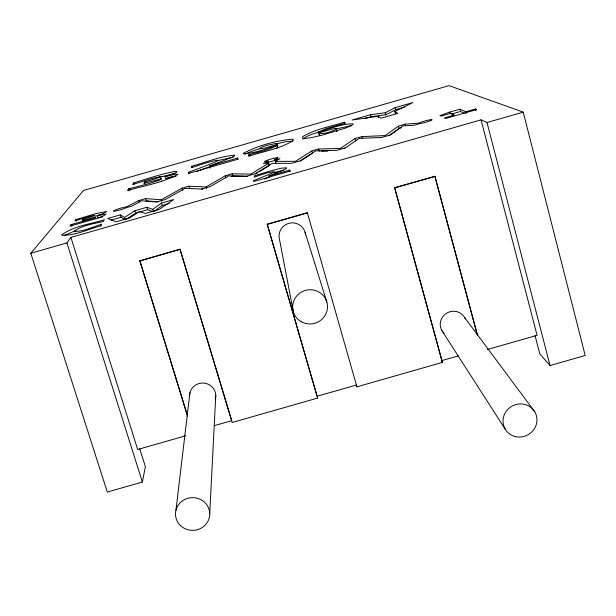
<?xml version="1.0" encoding="UTF-8"?>
<svg xmlns="http://www.w3.org/2000/svg" width="616" height="616" viewBox="0 0 616 616"><rect width="100%" height="100%" fill="white"/><g stroke="black" fill="none" stroke-linecap="round" stroke-linejoin="round"><path stroke-width="0.92" d="M209.733 513.552A17.125 16.363 -1.5 0 0 183.691 500.046A17.125 16.363 -1.5 0 0 184.415 528.382A17.125 16.363 -1.5 0 0 209.733 513.552L215.762 395.433M449.919 112.035L439.963 115.577L440.994 116.116L450.743 113.321L454.331 115.053L444.421 117.895L445.568 118.495L476.807 109.54L475.483 108.986L465.804 111.766L459.952 109.163L449.919 112.035L450.327 113.567M175.953 510.24L189.921 392.769M535.096 335.766L539.824 353.954L550.05 365.527L585.2 355.478L523.223 112.135L449.056 85.647L83.499 190.483L30.8 253.276L107.315 492.053L142.365 482.035L145.391 466.689L139.763 448.795M317.217 396.196L317.61 398.067L232.163 422.499L179.995 249.187L139.809 260.922L187.526 416.262M209.448 166.127L232.186 157.249A26.265 2.364 -16.2 0 0 234.634 155.194C219.989 156.241 205.952 162.355 191.838 166.228L191.422 167.721L201.948 164.241A19.389 1.763 -16.2 0 1 209.948 161.854L216.347 160.314L218.249 160.376L214.237 162.562L188.665 172.257L188.327 173.45L237.691 159.298L237.676 158.035L209.448 166.127L210.056 168.207M176.014 176.276L165.635 178.679L165.049 176.569C165.835 176.253 181.374 171.664 175.822 171.256C161.477 173.92 147.601 178.632 133.672 182.906L132.725 184.523L150.881 178.779L160.945 176.523L156.926 178.301L144.521 181.982L143.813 183.322L161.253 178.91L159.121 180.303L147.432 184.015L128.575 188.85L127.535 190.598C144.321 185.57 162.478 182.79 177.955 174.397L175.637 174.197L165.049 176.569M75.452 233.21L75.321 233.757M97.405 215.592L106.014 214.091L103.742 215.793L96.512 218.557L69.947 226.072L71.071 224.594L92.562 218.603L94.31 217.479L82.167 220.49L83.006 219.342L91.838 216.701L94.903 215.23L87.942 216.809L74.883 220.982L75.937 219.596L95.742 213.636L106.714 211.519L103.804 213.329L97.405 215.592L98.075 217.956L100.423 217.34M30.8 253.276L66.913 242.92L70.902 237.406L481.05 119.843L487.002 122.515L523.223 112.135M318.295 132.248L326.18 128.621L345.407 123.146L344.475 122.184C330.515 126.673 315.323 128.998 302.641 136.667L302.633 138.146L305.097 138.477L311.265 137.668L322.591 135.019L345.599 128.028L351.505 125.564L353.253 123.893C341.356 123.639 329.668 128.983 318.295 132.248L318.865 134.296M302.926 139.101C307.515 135.073 313.906 133.834 319.496 131.701M277.069 145.33C268.53 150.458 258.258 151.959 248.795 154.809L248.91 156.094C263.602 151.405 279.564 148.903 292.9 140.833L293.362 139.663L292.554 139.108C275.691 140.756 258.089 145.492 243.181 153.399L243.374 153.7C254.916 153.384 266.074 148.641 277.069 145.33L277.654 147.393L276.661 148.202M161.215 178.863L161.523 178.44L160.93 178.432M161.446 181.589L161.661 180.927M169.223 203.457L162.231 205.459L153.53 211.819L152.791 209.378L146.939 207.253L134.935 210.687L124.517 217.479L120.289 214.892L107.746 218.488L116.054 221.845L129.784 217.91L139.447 211.542L145.438 213.421L159.128 209.494L173.743 199.569L161.507 203.072L152.791 209.378M336.698 131.585L337.168 131.246M388.935 135.713L399.014 128.428L401.578 127.689M344.136 148.702L359.297 138.384L381.604 137.484L390.298 134.989L402.872 125.895L413.837 125.287L419.504 123.662A7.292 0.747 -15.4 0 0 430.268 120.782A7.292 0.747 -15.4 0 0 428.944 119.974A7.292 0.747 -15.4 0 0 418.634 123.131L405.236 124.178L398.39 126.141L385.192 135.597L361.954 136.59L355.093 138.554L340.386 148.441L318.665 149.003L311.804 150.966L295.603 161.276L275.375 161.407L276.022 163.687M126.072 219.388L135.666 213.074L147.663 209.64L152.691 211.504M300.315 161.038L312.443 153.245L311.804 150.966M275.375 161.407L279.91 158.635L275.021 160.037L274.821 159.274A6.992 0.693 -16 0 0 276.322 157.758A6.992 0.693 -16 0 0 266.043 160.707A6.992 0.693 -16 0 0 268.06 161.215L268.869 164.241M255.532 174.005L257.942 172.526M259.544 171.548L269.184 165.65L268.06 161.215M202.934 189.112L185.116 188.319L165.281 199.499L156.603 201.986L141.603 200.793L131.786 206.144L126.134 207.769A7.292 0.747 -16.6 0 1 115.477 211.026A7.292 0.747 -16.6 0 1 116.27 209.609A7.292 0.747 -16.6 0 1 126.65 206.837L138.777 200.57L145.615 198.614L161.323 199.769L181.997 188.18L188.858 186.217L206.067 186.941L225.256 175.776L232.117 173.812L250.828 174.112L268.53 163.371L263.332 163.386L268.222 161.985M217.125 163.587L218.603 162.216M64.788 235.258L75.914 230.5M364.556 118.611L370.994 116.763L385.87 114.776L395.711 109.679L404.627 107.122M394.779 111.481L397.774 113.398L380.88 118.241L378.278 116.285L352.044 120.028L370.447 114.745L385.316 112.728L395.164 107.661L412.997 102.541L394.779 111.481L395.341 113.544M244.845 154.37L247.047 153.245A22.238 2.04 -16 0 1 255.571 150.011L260.091 148.548M214.16 164.895L216.378 163.918M94.279 218.364L95.626 217.556L95.118 217.487M159.921 179.472L160.691 179.148M213.382 165.211L196.304 171.702M264.403 179.064L268.63 177.393M268.822 176.084L284.985 169.385A19.489 2.087 -16.1 0 0 286.44 167.775L281.273 168.207L268.83 171.387L254.246 175.914L254.377 177.085L262.054 174.474A14.361 1.548 -16.1 0 1 267.975 172.703L274.405 171.656L271.725 173.335L253.538 180.611L253.638 181.535L289.997 171.117L289.659 170.108L268.822 176.084L269.292 177.716M100.508 224.532C92.123 227.343 83.576 231.377 74.644 231.447L74.698 230.792C83.083 225.133 93.671 223.762 103.342 221.444L104.358 219.812C90.182 224.116 73.905 225.98 61.777 234.881L61.816 235.243C74.99 235.682 87.934 229.398 100.577 225.887L101.617 224.209L100.508 224.532L101.009 226.157M169.03 177.531L171.949 176.507M269.115 162.031L275.822 160.199M165.666 178.609L168.183 177.801M276.992 144.514L264.872 148.056L259.698 148.741L260.853 147.578A8.84 0.801 -16 0 1 263.671 146.416L264.834 146.015A7.523 0.678 -16 0 1 267.552 145.184L275.583 143.574L276.984 144.113L277.577 146.57L277.154 145.761M318.711 132.956L331.909 129.16A8.085 0.739 -15.8 0 1 335.212 128.567L336.382 128.598L336.59 129.167C331.192 131.593 324.709 134.404 318.826 133.318L319.981 135.759M231.062 176.576L232.779 176.084L247.763 176.384M451.436 114.076L460.552 111.465L464.741 113.367M201.578 189.089L210.256 186.602L228.644 175.837L246.569 176.199L255.247 173.704L272.18 163.356L291.568 163.294L300.254 160.807L315.731 150.874L336.582 150.389L345.268 147.902M111.173 220.097L121.021 217.271L124.563 219.473M317.61 398.067L267.221 224.193L307.338 212.705L356.91 386.833L442.427 362.385L394.64 187.688L441.834 360.599L458.289 355.902M395.557 187.426L434.996 176.353L477.531 335.335M139.809 260.922L179.934 249.426M267.252 224.409L307.415 212.905M394.802 187.872L434.996 176.353M214.399 425.625L231.731 420.666L179.995 249.187M356.387 385.031L317.117 396.257L267.221 224.193M185.524 435.828L137.676 449.511L70.902 237.406M487.295 349.557L537.098 335.32L481.05 119.843M160.199 177.108L174.89 173.489M94.749 216.378L100.339 214.892M335.358 129.144L350.758 125.718M218.033 160.545L233.218 157.119M274.212 172.472L283.791 170.262M276.392 143.882L285.601 141.749L292.708 141.064M101.093 217.186L102.449 216.87M321.19 151.236L327.812 151.089M274.351 173.889L275.098 174.066M158.327 201.825L146.3 200.878L145.615 198.614M336.575 130.615L337.191 130.815M464.564 317.409L534.811 411.865M441.965 330.738L505.205 429.16M441.48 360.76L442.427 362.385M356.325 385.015L356.91 386.833M66.913 242.92L142.365 482.035M75.937 219.596L76.415 221.113M72.211 224.27L72.696 225.818M71.071 224.594L71.556 226.141M305.097 232.378L326.857 302.079M83.006 219.342L83.483 220.875M120.289 214.892L121.021 217.271M139.901 260.668L187.149 414.491M124.517 217.479L125.271 219.912M146.939 207.253L147.663 209.64M133.672 182.906L134.08 184.238M138.777 200.57L139.239 202.079M130.192 188.388L130.607 189.759M128.575 188.85L129.206 190.914M134.935 210.687L135.666 213.074M161.507 203.072L162.231 205.459M144.521 181.982L144.929 183.337M161.323 199.769L161.792 201.332M181.997 188.18L182.675 190.444M191.838 166.228L192.231 167.567M188.665 172.257L189.081 173.643M188.858 186.217L189.536 188.481M206.067 186.941L206.529 188.504M225.256 175.776L225.918 178.047M232.117 173.812L232.779 176.084M250.088 154.439L250.489 155.825M248.795 154.809L249.195 156.195M237.676 158.035L238.076 159.421M274.821 159.274L275.668 162.293L275.468 161.515M289.659 170.108L290.128 171.741M318.665 149.003L319.304 151.282M361.954 136.59L362.377 138.107M355.093 138.554L355.725 140.841M344.475 122.184L344.845 123.523M370.447 114.745L370.994 116.763M378.278 116.285L378.648 117.671M395.164 107.661L395.711 109.679M398.39 126.141L399.014 128.428M385.316 112.728L385.87 114.776M405.236 124.178L405.651 125.703M434.796 176.184L477.169 334.55M465.804 111.766L466.212 113.336M459.952 109.163L460.552 111.465M487.002 122.515L550.05 365.527M475.483 108.986L475.891 110.564M293.324 311.681L279.548 239.693A13.29 13.144 -14 0 1 289.959 223.084A13.29 13.144 -14 0 1 305.559 234.919M444.028 333.341A13.121 12.72 -29.9 0 1 446.061 313.559A13.121 12.72 -29.9 0 1 465.311 318.903M189.566 396.065A13.105 12.705 0.2 0 1 204.042 383.098A13.105 12.705 0.2 0 1 215.4 398.729M515.376 436.582A17.14 16.393 -28.1 0 0 536.451 415.815A17.14 16.393 -28.1 0 0 508.146 409.055A17.14 16.393 -28.1 0 0 515.376 436.582M301.532 321.845A17.441 17.102 -14.1 0 0 327.496 306.499A17.441 17.102 -14.1 0 0 301.201 292.2A17.441 17.102 -14.1 0 0 301.532 321.845"/></g></svg>
